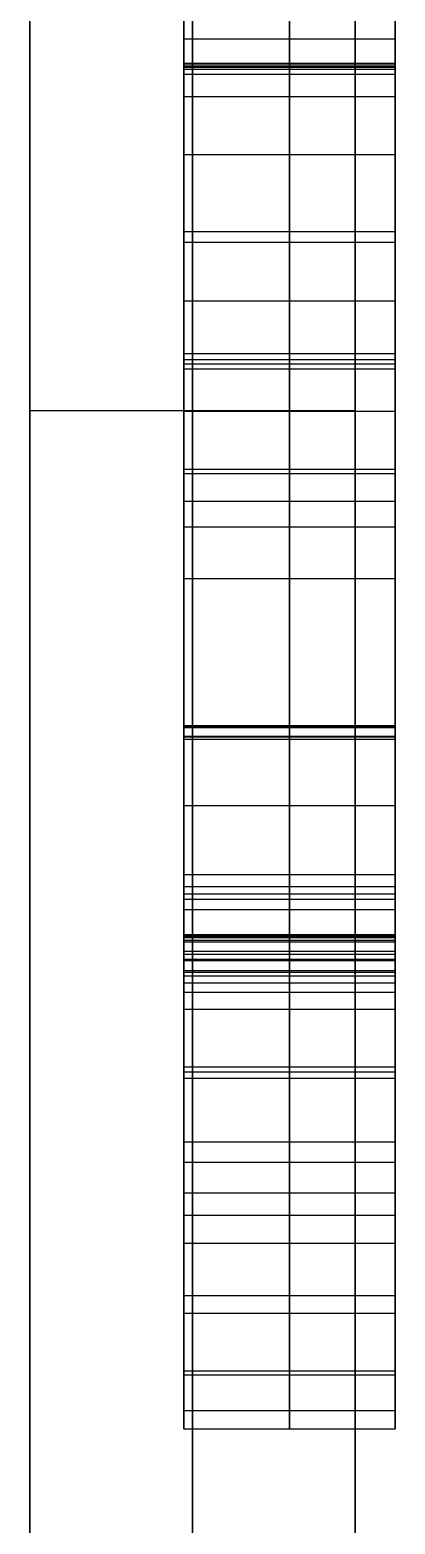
# Model space of a CAD drawing. Header units: millimetres. Extents: x -733 to 3323, y -1110 to 1290.
# Drawn here: x 657.7 to 675, y 146.1 to 216.9 of the extents above; entities that cross this region are included whole.
import ezdxf

# ---------------------------------------------------------------- set-up
doc = ezdxf.new("R2010")
doc.units = ezdxf.units.MM
doc.layers.add('3d', color=18, linetype='Continuous', true_color=0x000000)
doc.layers.add('Brand', color=18, linetype='Continuous', true_color=0x000000)

msp = doc.modelspace()

# ---------------------------------------------------------------- linework, layer by layer
at = {"layer": '3d'}
for p, q in [((657.7, 7.7, 950), (657.7, 400, 950)), ((673.1, 7.7, 950), (673.1, 400, 950))]:
    msp.add_line(p, q, dxfattribs=at)
for points in [[(657.7, 7.7, 700), (657.7, 198.85, 700), (657.7, 390, 700)], [(665.4, 7.7, 700), (665.4, 198.85, 700), (665.4, 390, 700)], [(673.1, 7.7, 700), (673.1, 198.85, 700), (673.1, 390, 700)], [(657.7, 340, 1200), (657.7, 0, 1200), (657.7, -340, 1200)], [(665.4, 340, 1200), (665.4, 0, 1200), (665.4, -340, 1200)], [(673.1, 340, 1200), (673.1, 0, 1200), (673.1, -340, 1200)], [(657.7, 198.85, 700), (665.4, 198.85, 700), (673.1, 198.85, 700)]]:
    msp.add_open_spline(points, degree=2, dxfattribs=at)
at = {"layer": 'Brand'}
for p, q in [((664.982, 150.593, 836.014), (664.982, 238.51, 836.014)), ((674.982, 150.593, 836.014), (674.982, 238.51, 836.014)), ((664.982, 216.466, 804.887), (664.982, 210.982, 804.887)), ((674.982, 216.466, 804.887), (674.982, 210.982, 804.887)), ((664.982, 203.098, 767.758), (664.982, 203.098, 761.892)), ((674.982, 203.098, 767.758), (674.982, 203.098, 761.892)), ((664.982, 200.827, 755.222), (664.982, 190.882, 755.222)), ((674.982, 200.827, 755.222), (674.982, 190.882, 755.222)), ((664.982, 198.816, 804.887), (664.982, 193.332, 804.887)), ((674.982, 198.816, 804.887), (674.982, 193.332, 804.887)), ((664.982, 194.552, 834.165), (664.982, 194.552, 837.862)), ((674.982, 194.552, 834.165), (674.982, 194.552, 837.862)), ((664.982, 186.021, 804.887), (664.982, 180.537, 804.887)), ((674.982, 186.021, 804.887), (674.982, 180.537, 804.887)), ((664.982, 183.921, 755.236), (664.982, 173.943, 755.236)), ((674.982, 183.921, 755.236), (674.982, 173.943, 755.236)), ((664.982, 183.279, 809.69), (664.982, 183.279, 800.084)), ((674.982, 183.279, 809.69), (674.982, 183.279, 800.084)), ((664.982, 173.225, 804.887), (664.982, 167.741, 804.887)), ((674.982, 173.225, 804.887), (674.982, 167.741, 804.887)), ((664.982, 167.257, 771.909), (664.982, 167.257, 763.127)), ((664.982, 167.257, 747.292), (664.982, 167.257, 738.548)), ((674.982, 167.257, 771.909), (674.982, 167.257, 763.127)), ((674.982, 167.257, 747.292), (674.982, 167.257, 738.548)), ((664.982, 160.584, 755.236), (664.982, 150.594, 755.236)), ((674.982, 160.584, 755.236), (674.982, 150.594, 755.236)), ((664.982, 150.593, 804.887), (664.982, 156.077, 804.887)), ((674.982, 150.593, 804.887), (674.982, 156.077, 804.887)), ((664.982, 153.335, 782.473), (664.982, 153.335, 827.301)), ((674.982, 153.335, 782.473), (674.982, 153.335, 827.301))]:
    msp.add_line(p, q, dxfattribs=at)
at = {"layer": 'Brand', "color": 18, "true_color": 0x000000}
for p, q in [((664.982, 215.28, 771.734), (664.982, 215.28, 771.3)), ((664.982, 190.882, 771.734), (664.982, 200.827, 771.734)), ((664.982, 200.827, 771.734), (664.982, 200.827, 765.548)), ((664.982, 200.827, 761.186), (664.982, 200.827, 738.685)), ((664.982, 200.827, 738.685), (664.982, 190.882, 738.685)), ((664.982, 190.882, 738.685), (664.982, 190.882, 771.734)), ((664.982, 183.921, 771.214), (664.982, 183.921, 745.215))]:
    msp.add_line(p, q, dxfattribs=at)
at = {"layer": 'Brand', "extrusion": (1, 9.51943e-16, -2.53605e-15)}
msp.add_lwpolyline([(236.573, 792.079), (236.573, 827.301), (242.057, 827.301), (242.057, 782.473), (236.573, 782.473), (216.466, 817.695), (216.466, 782.473), (210.982, 782.473), (210.982, 827.301), (216.466, 827.301)], close=True, dxfattribs=at)
at = {"layer": 'Brand', "extrusion": (1, 5.88472e-27, -3.07485e-14)}
msp.add_lwpolyline([(238.51, 834.165), (238.51, 837.862), (150.593, 837.862), (150.593, 834.165)], close=True, dxfattribs=at)
at = {"layer": 'Brand', "extrusion": (1, 0, 0)}
for points in [[(193.332, 792.079), (193.332, 827.301), (198.816, 827.301), (198.816, 782.473), (193.332, 782.473), (173.225, 817.695), (173.225, 782.473), (167.741, 782.473), (167.741, 827.301), (173.225, 827.301)], [(150.593, 782.473), (156.077, 782.473), (156.077, 827.301), (150.593, 827.301)]]:
    msp.add_lwpolyline(points, close=True, dxfattribs=at)
at = {"layer": 'Brand'}
for points, degree in [([(664.982, 238.51, 837.862), (664.982, 194.552, 837.862), (664.982, 150.593, 837.862)], 2), ([(664.982, 150.593, 834.165), (664.982, 194.552, 834.165), (664.982, 238.51, 834.165)], 2), ([(669.982, 238.51, 837.862), (669.982, 194.552, 837.862), (669.982, 150.593, 837.862)], 2), ([(669.982, 150.593, 834.165), (669.982, 194.552, 834.165), (669.982, 238.51, 834.165)], 2), ([(674.982, 238.51, 837.862), (674.982, 194.552, 837.862), (674.982, 150.593, 837.862)], 2), ([(674.982, 150.593, 834.165), (674.982, 194.552, 834.165), (674.982, 238.51, 834.165)], 2), ([(664.982, 236.573, 792.079), (664.982, 226.52, 809.69), (664.982, 216.466, 827.301)], 2), ([(664.982, 216.466, 817.695), (664.982, 226.52, 800.084), (664.982, 236.573, 782.473)], 2), ([(669.982, 236.573, 792.079), (669.982, 226.52, 809.69), (669.982, 216.466, 827.301)], 2), ([(669.982, 216.466, 817.695), (669.982, 226.52, 800.084), (669.982, 236.573, 782.473)], 2), ([(674.982, 236.573, 792.079), (674.982, 226.52, 809.69), (674.982, 216.466, 827.301)], 2), ([(674.982, 216.466, 817.695), (674.982, 226.52, 800.084), (674.982, 236.573, 782.473)], 2), ([(664.982, 216.466, 827.301), (669.982, 216.466, 827.301), (674.982, 216.466, 827.301)], 2), ([(664.982, 216.466, 827.301), (664.982, 213.724, 827.301), (664.982, 210.982, 827.301)], 2), ([(664.982, 210.982, 782.473), (664.982, 213.724, 782.473), (664.982, 216.466, 782.473)], 2), ([(664.982, 216.466, 782.473), (669.982, 216.466, 782.473), (674.982, 216.466, 782.473)], 2), ([(664.982, 216.466, 782.473), (664.982, 216.466, 800.084), (664.982, 216.466, 817.695)], 2), ([(664.982, 216.466, 817.695), (669.982, 216.466, 817.695), (674.982, 216.466, 817.695)], 2), ([(664.982, 216.466, 800.084), (669.982, 216.466, 800.084), (674.982, 216.466, 800.084)], 2), ([(669.982, 216.466, 827.301), (669.982, 213.724, 827.301), (669.982, 210.982, 827.301)], 2), ([(669.982, 210.982, 782.473), (669.982, 213.724, 782.473), (669.982, 216.466, 782.473)], 2), ([(669.982, 216.466, 782.473), (669.982, 216.466, 800.084), (669.982, 216.466, 817.695)], 2), ([(674.982, 216.466, 827.301), (674.982, 213.724, 827.301), (674.982, 210.982, 827.301)], 2), ([(674.982, 210.982, 782.473), (674.982, 213.724, 782.473), (674.982, 216.466, 782.473)], 2), ([(674.982, 216.466, 782.473), (674.982, 216.466, 800.084), (674.982, 216.466, 817.695)], 2), ([(664.982, 215.313, 762.383), (669.982, 215.313, 762.383), (674.982, 215.313, 762.383)], 2), ([(664.982, 215.284, 766.841), (669.982, 215.284, 766.841), (674.982, 215.284, 766.841)], 2), ([(664.982, 215.28, 771.3), (669.982, 215.28, 771.3), (674.982, 215.28, 771.3)], 2), ([(664.982, 215.28, 771.3), (664.982, 215.28, 771.445), (664.982, 215.28, 771.589), (664.982, 215.28, 771.734)], 3), ([(664.982, 215.28, 771.734), (669.982, 215.28, 771.734), (674.982, 215.28, 771.734)], 2), ([(664.982, 215.28, 771.517), (669.982, 215.28, 771.517), (674.982, 215.28, 771.517)], 2), ([(669.982, 215.28, 771.3), (669.982, 215.28, 771.445), (669.982, 215.28, 771.589), (669.982, 215.28, 771.734)], 3), ([(674.982, 215.28, 771.3), (674.982, 215.28, 771.445), (674.982, 215.28, 771.589), (674.982, 215.28, 771.734)], 3), ([(664.982, 215.184, 761.976), (669.982, 215.184, 761.976), (674.982, 215.184, 761.976)], 2), ([(664.982, 215.122, 771.749), (669.982, 215.122, 771.749), (674.982, 215.122, 771.749)], 2), ([(664.982, 215.015, 771.757), (669.982, 215.015, 771.757), (674.982, 215.015, 771.757)], 2), ([(664.982, 214.782, 761.886), (669.982, 214.782, 761.886), (674.982, 214.782, 761.886)], 2), ([(664.982, 213.724, 827.301), (669.982, 213.724, 827.301), (674.982, 213.724, 827.301)], 2), ([(664.982, 213.724, 782.473), (669.982, 213.724, 782.473), (674.982, 213.724, 782.473)], 2), ([(664.982, 210.982, 827.301), (669.982, 210.982, 827.301), (674.982, 210.982, 827.301)], 2), ([(664.982, 210.982, 827.301), (664.982, 210.982, 804.887), (664.982, 210.982, 782.473)], 2), ([(664.982, 210.982, 782.473), (669.982, 210.982, 782.473), (674.982, 210.982, 782.473)], 2), ([(664.982, 210.982, 804.887), (669.982, 210.982, 804.887), (674.982, 210.982, 804.887)], 2), ([(669.982, 210.982, 827.301), (669.982, 210.982, 804.887), (669.982, 210.982, 782.473)], 2), ([(674.982, 210.982, 827.301), (674.982, 210.982, 804.887), (674.982, 210.982, 782.473)], 2), ([(664.982, 207.324, 771.747), (669.982, 207.324, 771.747), (674.982, 207.324, 771.747)], 2), ([(664.982, 206.827, 771.495), (669.982, 206.827, 771.495), (674.982, 206.827, 771.495)], 2), ([(664.982, 204.042, 768.707), (669.982, 204.042, 768.707), (674.982, 204.042, 768.707)], 2), ([(664.982, 201.556, 761.892), (669.982, 201.556, 761.892), (674.982, 201.556, 761.892)], 2), ([(664.982, 201.258, 765.913), (669.982, 201.258, 765.913), (674.982, 201.258, 765.913)], 2), ([(664.982, 201.067, 765.757), (669.982, 201.067, 765.757), (674.982, 201.067, 765.757)], 2), ([(664.982, 190.882, 738.685), (664.982, 194.197, 738.685), (664.982, 197.512, 738.685), (664.982, 200.827, 738.685)], 3), ([(664.982, 200.827, 738.685), (669.982, 200.827, 738.685), (674.982, 200.827, 738.685)], 2), ([(664.982, 200.827, 738.685), (664.982, 200.827, 746.185), (664.982, 200.827, 753.686), (664.982, 200.827, 761.186)], 3), ([(664.982, 200.827, 761.186), (669.982, 200.827, 761.186), (674.982, 200.827, 761.186)], 2), ([(664.982, 200.827, 765.548), (669.982, 200.827, 765.548), (674.982, 200.827, 765.548)], 2), ([(664.982, 200.827, 765.548), (664.982, 200.827, 767.61), (664.982, 200.827, 769.672), (664.982, 200.827, 771.734)], 3), ([(664.982, 200.827, 771.734), (669.982, 200.827, 771.734), (674.982, 200.827, 771.734)], 2), ([(664.982, 200.827, 771.734), (664.982, 197.512, 771.734), (664.982, 194.197, 771.734), (664.982, 190.882, 771.734)], 3), ([(664.982, 200.827, 749.935), (669.982, 200.827, 749.935), (674.982, 200.827, 749.935)], 2), ([(664.982, 200.827, 768.641), (669.982, 200.827, 768.641), (674.982, 200.827, 768.641)], 2), ([(669.982, 190.882, 738.685), (669.982, 194.197, 738.685), (669.982, 197.512, 738.685), (669.982, 200.827, 738.685)], 3), ([(669.982, 200.827, 738.685), (669.982, 200.827, 746.185), (669.982, 200.827, 753.686), (669.982, 200.827, 761.186)], 3), ([(669.982, 200.827, 765.548), (669.982, 200.827, 767.61), (669.982, 200.827, 769.672), (669.982, 200.827, 771.734)], 3), ([(669.982, 200.827, 771.734), (669.982, 197.512, 771.734), (669.982, 194.197, 771.734), (669.982, 190.882, 771.734)], 3), ([(674.982, 190.882, 738.685), (674.982, 194.197, 738.685), (674.982, 197.512, 738.685), (674.982, 200.827, 738.685)], 3), ([(674.982, 200.827, 738.685), (674.982, 200.827, 746.185), (674.982, 200.827, 753.686), (674.982, 200.827, 761.186)], 3), ([(674.982, 200.827, 765.548), (674.982, 200.827, 767.61), (674.982, 200.827, 769.672), (674.982, 200.827, 771.734)], 3), ([(674.982, 200.827, 771.734), (674.982, 197.512, 771.734), (674.982, 194.197, 771.734), (674.982, 190.882, 771.734)], 3), ([(664.982, 193.332, 782.473), (664.982, 196.074, 782.473), (664.982, 198.816, 782.473)], 2), ([(664.982, 198.816, 782.473), (669.982, 198.816, 782.473), (674.982, 198.816, 782.473)], 2), ([(664.982, 198.816, 782.473), (664.982, 198.816, 804.887), (664.982, 198.816, 827.301)], 2), ([(664.982, 198.816, 827.301), (669.982, 198.816, 827.301), (674.982, 198.816, 827.301)], 2), ([(664.982, 198.816, 827.301), (664.982, 196.074, 827.301), (664.982, 193.332, 827.301)], 2), ([(664.982, 198.816, 804.887), (669.982, 198.816, 804.887), (674.982, 198.816, 804.887)], 2), ([(669.982, 193.332, 782.473), (669.982, 196.074, 782.473), (669.982, 198.816, 782.473)], 2), ([(669.982, 198.816, 782.473), (669.982, 198.816, 804.887), (669.982, 198.816, 827.301)], 2), ([(669.982, 198.816, 827.301), (669.982, 196.074, 827.301), (669.982, 193.332, 827.301)], 2), ([(674.982, 193.332, 782.473), (674.982, 196.074, 782.473), (674.982, 198.816, 782.473)], 2), ([(674.982, 198.816, 782.473), (674.982, 198.816, 804.887), (674.982, 198.816, 827.301)], 2), ([(674.982, 198.816, 827.301), (674.982, 196.074, 827.301), (674.982, 193.332, 827.301)], 2), ([(664.982, 196.074, 782.473), (669.982, 196.074, 782.473), (674.982, 196.074, 782.473)], 2), ([(664.982, 196.074, 827.301), (669.982, 196.074, 827.301), (674.982, 196.074, 827.301)], 2), ([(664.982, 195.855, 738.685), (669.982, 195.855, 738.685), (674.982, 195.855, 738.685)], 2), ([(664.982, 195.855, 771.734), (669.982, 195.855, 771.734), (674.982, 195.855, 771.734)], 2), ([(664.982, 194.552, 837.862), (669.982, 194.552, 837.862), (674.982, 194.552, 837.862)], 2), ([(664.982, 194.552, 834.165), (669.982, 194.552, 834.165), (674.982, 194.552, 834.165)], 2), ([(664.982, 193.332, 792.079), (664.982, 183.279, 809.69), (664.982, 173.225, 827.301)], 2), ([(664.982, 193.332, 792.079), (669.982, 193.332, 792.079), (674.982, 193.332, 792.079)], 2), ([(664.982, 173.225, 817.695), (664.982, 183.279, 800.084), (664.982, 193.332, 782.473)], 2), ([(664.982, 193.332, 782.473), (669.982, 193.332, 782.473), (674.982, 193.332, 782.473)], 2), ([(664.982, 193.332, 827.301), (669.982, 193.332, 827.301), (674.982, 193.332, 827.301)], 2), ([(664.982, 193.332, 827.301), (664.982, 193.332, 809.69), (664.982, 193.332, 792.079)], 2), ([(664.982, 193.332, 809.69), (669.982, 193.332, 809.69), (674.982, 193.332, 809.69)], 2), ([(669.982, 193.332, 792.079), (669.982, 183.279, 809.69), (669.982, 173.225, 827.301)], 2), ([(669.982, 173.225, 817.695), (669.982, 183.279, 800.084), (669.982, 193.332, 782.473)], 2), ([(669.982, 193.332, 827.301), (669.982, 193.332, 809.69), (669.982, 193.332, 792.079)], 2), ([(674.982, 193.332, 792.079), (674.982, 183.279, 809.69), (674.982, 173.225, 827.301)], 2), ([(674.982, 173.225, 817.695), (674.982, 183.279, 800.084), (674.982, 193.332, 782.473)], 2), ([(674.982, 193.332, 827.301), (674.982, 193.332, 809.69), (674.982, 193.332, 792.079)], 2), ([(664.982, 190.882, 738.685), (669.982, 190.882, 738.685), (674.982, 190.882, 738.685)], 2), ([(664.982, 190.882, 771.734), (669.982, 190.882, 771.734), (674.982, 190.882, 771.734)], 2), ([(664.982, 190.882, 771.734), (664.982, 190.882, 760.718), (664.982, 190.882, 749.701), (664.982, 190.882, 738.685)], 3), ([(664.982, 190.882, 755.209), (669.982, 190.882, 755.209), (674.982, 190.882, 755.209)], 2), ([(669.982, 190.882, 771.734), (669.982, 190.882, 760.718), (669.982, 190.882, 749.701), (669.982, 190.882, 738.685)], 3), ([(674.982, 190.882, 771.734), (674.982, 190.882, 760.718), (674.982, 190.882, 749.701), (674.982, 190.882, 738.685)], 3), ([(664.982, 183.921, 739.139), (669.982, 183.921, 739.139), (674.982, 183.921, 739.139)], 2), ([(664.982, 183.921, 745.215), (669.982, 183.921, 745.215), (674.982, 183.921, 745.215)], 2), ([(664.982, 183.921, 745.215), (664.982, 183.921, 753.881), (664.982, 183.921, 762.547), (664.982, 183.921, 771.214)], 3), ([(664.982, 183.921, 771.214), (669.982, 183.921, 771.214), (674.982, 183.921, 771.214)], 2), ([(664.982, 183.921, 758.214), (669.982, 183.921, 758.214), (674.982, 183.921, 758.214)], 2), ([(664.982, 183.909, 742.179), (669.982, 183.909, 742.179), (674.982, 183.909, 742.179)], 2), ([(664.982, 183.855, 771.686), (669.982, 183.855, 771.686), (674.982, 183.855, 771.686)], 2), ([(664.982, 183.834, 738.757), (669.982, 183.834, 738.757), (674.982, 183.834, 738.757)], 2), ([(664.982, 183.424, 738.648), (669.982, 183.424, 738.648), (674.982, 183.424, 738.648)], 2), ([(664.982, 183.391, 771.754), (669.982, 183.391, 771.754), (674.982, 183.391, 771.754)], 2), ([(669.982, 183.921, 745.215), (669.982, 183.921, 753.881), (669.982, 183.921, 762.547), (669.982, 183.921, 771.214)], 3), ([(674.982, 183.921, 745.215), (674.982, 183.921, 753.881), (674.982, 183.921, 762.547), (674.982, 183.921, 771.214)], 3), ([(664.982, 183.279, 809.69), (669.982, 183.279, 809.69), (674.982, 183.279, 809.69)], 2), ([(664.982, 183.279, 800.084), (669.982, 183.279, 800.084), (674.982, 183.279, 800.084)], 2), ([(664.982, 180.126, 771.745), (669.982, 180.126, 771.745), (674.982, 180.126, 771.745)], 2), ([(664.982, 176.86, 771.771), (669.982, 176.86, 771.771), (674.982, 176.86, 771.771)], 2), ([(664.982, 176.297, 738.672), (669.982, 176.297, 738.672), (674.982, 176.297, 738.672)], 2), ([(664.982, 175.945, 771.624), (669.982, 175.945, 771.624), (674.982, 175.945, 771.624)], 2), ([(664.982, 175.7, 738.917), (669.982, 175.7, 738.917), (674.982, 175.7, 738.917)], 2), ([(664.982, 175.203, 771.074), (669.982, 175.203, 771.074), (674.982, 175.203, 771.074)], 2), ([(664.982, 174.018, 769.841), (669.982, 174.018, 769.841), (674.982, 174.018, 769.841)], 2), ([(664.982, 173.956, 752.838), (669.982, 173.956, 752.838), (674.982, 173.956, 752.838)], 2), ([(664.982, 173.956, 757.609), (669.982, 173.956, 757.609), (674.982, 173.956, 757.609)], 2), ([(664.982, 173.943, 750.472), (669.982, 173.943, 750.472), (674.982, 173.943, 750.472)], 2), ([(664.982, 173.943, 755.203), (669.982, 173.943, 755.203), (674.982, 173.943, 755.203)], 2), ([(664.982, 173.943, 760.013), (669.982, 173.943, 760.013), (674.982, 173.943, 760.013)], 2), ([(664.982, 173.873, 750.079), (669.982, 173.873, 750.079), (674.982, 173.873, 750.079)], 2), ([(664.982, 173.744, 760.623), (669.982, 173.744, 760.623), (674.982, 173.744, 760.623)], 2), ([(664.982, 173.678, 749.733), (669.982, 173.678, 749.733), (674.982, 173.678, 749.733)], 2), ([(664.982, 173.225, 827.301), (669.982, 173.225, 827.301), (674.982, 173.225, 827.301)], 2), ([(664.982, 173.225, 827.301), (664.982, 170.483, 827.301), (664.982, 167.741, 827.301)], 2), ([(664.982, 167.741, 782.473), (664.982, 170.483, 782.473), (664.982, 173.225, 782.473)], 2), ([(664.982, 173.225, 782.473), (669.982, 173.225, 782.473), (674.982, 173.225, 782.473)], 2), ([(664.982, 173.225, 782.473), (664.982, 173.225, 800.084), (664.982, 173.225, 817.695)], 2), ([(664.982, 173.225, 817.695), (669.982, 173.225, 817.695), (674.982, 173.225, 817.695)], 2), ([(664.982, 173.225, 800.084), (669.982, 173.225, 800.084), (674.982, 173.225, 800.084)], 2), ([(664.982, 173.081, 741.506), (669.982, 173.081, 741.506), (674.982, 173.081, 741.506)], 2), ([(664.982, 172.849, 741.874), (669.982, 172.849, 741.874), (674.982, 172.849, 741.874)], 2), ([(664.982, 172.783, 768.618), (669.982, 172.783, 768.618), (674.982, 172.783, 768.618)], 2), ([(669.982, 173.225, 827.301), (669.982, 170.483, 827.301), (669.982, 167.741, 827.301)], 2), ([(669.982, 167.741, 782.473), (669.982, 170.483, 782.473), (669.982, 173.225, 782.473)], 2), ([(669.982, 173.225, 782.473), (669.982, 173.225, 800.084), (669.982, 173.225, 817.695)], 2), ([(674.982, 173.225, 827.301), (674.982, 170.483, 827.301), (674.982, 167.741, 827.301)], 2), ([(674.982, 167.741, 782.473), (674.982, 170.483, 782.473), (674.982, 173.225, 782.473)], 2), ([(674.982, 173.225, 782.473), (674.982, 173.225, 800.084), (674.982, 173.225, 817.695)], 2), ([(664.982, 172.319, 761.978), (669.982, 172.319, 761.978), (674.982, 172.319, 761.978)], 2), ([(664.982, 172.228, 769.094), (669.982, 172.228, 769.094), (674.982, 172.228, 769.094)], 2), ([(664.982, 172.058, 741.188), (669.982, 172.058, 741.188), (674.982, 172.058, 741.188)], 2), ([(664.982, 171.722, 769.53), (669.982, 171.722, 769.53), (674.982, 171.722, 769.53)], 2), ([(664.982, 171.291, 740.588), (669.982, 171.291, 740.588), (674.982, 171.291, 740.588)], 2), ([(664.982, 170.483, 827.301), (669.982, 170.483, 827.301), (674.982, 170.483, 827.301)], 2), ([(664.982, 170.483, 782.473), (669.982, 170.483, 782.473), (674.982, 170.483, 782.473)], 2), ([(664.982, 167.741, 827.301), (669.982, 167.741, 827.301), (674.982, 167.741, 827.301)], 2), ([(664.982, 167.741, 827.301), (664.982, 167.741, 804.887), (664.982, 167.741, 782.473)], 2), ([(664.982, 167.741, 782.473), (669.982, 167.741, 782.473), (674.982, 167.741, 782.473)], 2), ([(664.982, 167.741, 804.887), (669.982, 167.741, 804.887), (674.982, 167.741, 804.887)], 2), ([(664.982, 167.512, 747.267), (669.982, 167.512, 747.267), (674.982, 167.512, 747.267)], 2), ([(664.982, 167.214, 763.122), (669.982, 167.214, 763.122), (674.982, 167.214, 763.122)], 2), ([(669.982, 167.741, 827.301), (669.982, 167.741, 804.887), (669.982, 167.741, 782.473)], 2), ([(674.982, 167.741, 827.301), (674.982, 167.741, 804.887), (674.982, 167.741, 782.473)], 2), ([(664.982, 164.198, 738.144), (669.982, 164.198, 738.144), (674.982, 164.198, 738.144)], 2), ([(664.982, 163.236, 749.014), (669.982, 163.236, 749.014), (674.982, 163.236, 749.014)], 2), ([(664.982, 161.778, 759.655), (669.982, 161.778, 759.655), (674.982, 161.778, 759.655)], 2), ([(664.982, 160.717, 753.695), (669.982, 160.717, 753.695), (674.982, 160.717, 753.695)], 2), ([(664.982, 159.391, 771.167), (669.982, 159.391, 771.167), (674.982, 159.391, 771.167)], 2), ([(664.982, 156.905, 740.826), (669.982, 156.905, 740.826), (674.982, 156.905, 740.826)], 2), ([(664.982, 150.593, 782.473), (664.982, 153.335, 782.473), (664.982, 156.077, 782.473)], 2), ([(664.982, 156.077, 782.473), (669.982, 156.077, 782.473), (674.982, 156.077, 782.473)], 2), ([(664.982, 156.077, 782.473), (664.982, 156.077, 804.887), (664.982, 156.077, 827.301)], 2), ([(664.982, 156.077, 827.301), (669.982, 156.077, 827.301), (674.982, 156.077, 827.301)], 2), ([(664.982, 156.077, 827.301), (664.982, 153.335, 827.301), (664.982, 150.593, 827.301)], 2), ([(664.982, 156.077, 804.887), (669.982, 156.077, 804.887), (674.982, 156.077, 804.887)], 2), ([(669.982, 150.593, 782.473), (669.982, 153.335, 782.473), (669.982, 156.077, 782.473)], 2), ([(669.982, 156.077, 782.473), (669.982, 156.077, 804.887), (669.982, 156.077, 827.301)], 2), ([(669.982, 156.077, 827.301), (669.982, 153.335, 827.301), (669.982, 150.593, 827.301)], 2), ([(674.982, 150.593, 782.473), (674.982, 153.335, 782.473), (674.982, 156.077, 782.473)], 2), ([(674.982, 156.077, 782.473), (674.982, 156.077, 804.887), (674.982, 156.077, 827.301)], 2), ([(674.982, 156.077, 827.301), (674.982, 153.335, 827.301), (674.982, 150.593, 827.301)], 2), ([(664.982, 153.335, 782.473), (669.982, 153.335, 782.473), (674.982, 153.335, 782.473)], 2), ([(664.982, 153.335, 827.301), (669.982, 153.335, 827.301), (674.982, 153.335, 827.301)], 2), ([(664.982, 153.159, 765.121), (669.982, 153.159, 765.121), (674.982, 153.159, 765.121)], 2), ([(664.982, 151.468, 749.342), (669.982, 151.468, 749.342), (674.982, 151.468, 749.342)], 2), ([(664.982, 150.593, 837.862), (669.982, 150.593, 837.862), (674.982, 150.593, 837.862)], 2), ([(664.982, 150.593, 837.862), (664.982, 150.593, 836.014), (664.982, 150.593, 834.165)], 2), ([(664.982, 150.593, 834.165), (669.982, 150.593, 834.165), (674.982, 150.593, 834.165)], 2), ([(664.982, 150.593, 836.014), (669.982, 150.593, 836.014), (674.982, 150.593, 836.014)], 2), ([(664.982, 150.593, 782.473), (669.982, 150.593, 782.473), (674.982, 150.593, 782.473)], 2), ([(664.982, 150.593, 827.301), (669.982, 150.593, 827.301), (674.982, 150.593, 827.301)], 2), ([(664.982, 150.593, 827.301), (664.982, 150.593, 804.887), (664.982, 150.593, 782.473)], 2), ([(664.982, 150.593, 804.887), (669.982, 150.593, 804.887), (674.982, 150.593, 804.887)], 2), ([(669.982, 150.593, 837.862), (669.982, 150.593, 836.014), (669.982, 150.593, 834.165)], 2), ([(669.982, 150.593, 827.301), (669.982, 150.593, 804.887), (669.982, 150.593, 782.473)], 2), ([(674.982, 150.593, 837.862), (674.982, 150.593, 836.014), (674.982, 150.593, 834.165)], 2), ([(674.982, 150.593, 827.301), (674.982, 150.593, 804.887), (674.982, 150.593, 782.473)], 2)]:
    msp.add_open_spline(points, degree=degree, dxfattribs=at)
at = {"layer": 'Brand', "color": 18, "true_color": 0x000000, "extrusion": (1, 0, 0)}
for points in [[(664.982, 215.28, 771.3), (664.982, 215.28, 768.326), (664.982, 215.28, 765.356), (664.982, 215.313, 762.383)], [(664.982, 215.015, 771.757), (664.982, 215.081, 771.757), (664.982, 215.147, 771.744), (664.982, 215.28, 771.734)], [(664.982, 207.324, 771.747), (664.982, 209.876, 771.764), (664.982, 212.429, 771.757), (664.982, 215.015, 771.757)], [(664.982, 214.782, 761.886), (664.982, 210.374, 761.896), (664.982, 205.965, 761.892), (664.982, 201.556, 761.892)], [(664.982, 206.827, 771.495), (664.982, 206.959, 771.621), (664.982, 207.158, 771.744), (664.982, 207.324, 771.747)], [(664.982, 201.258, 765.913), (664.982, 203.114, 767.773), (664.982, 204.97, 769.642), (664.982, 206.827, 771.495)], [(664.982, 200.827, 765.548), (664.982, 201.026, 765.721), (664.982, 201.125, 765.81), (664.982, 201.258, 765.913)], [(664.982, 183.921, 745.215), (664.982, 183.921, 743.193), (664.982, 183.888, 741.168), (664.982, 183.921, 739.139)], [(664.982, 183.424, 738.648), (664.982, 181.07, 738.668), (664.982, 178.684, 738.652), (664.982, 176.297, 738.672)], [(664.982, 175.203, 771.074), (664.982, 175.667, 771.595), (664.982, 176.164, 771.787), (664.982, 176.86, 771.771)], [(664.982, 173.744, 760.623), (664.982, 173.313, 761.1), (664.982, 172.849, 761.597), (664.982, 172.319, 761.978)], [(664.982, 173.081, 741.506), (664.982, 172.982, 741.605), (664.982, 172.949, 741.754), (664.982, 172.849, 741.874)], [(664.982, 172.319, 761.978), (664.982, 170.794, 763.086), (664.982, 169.037, 763.351), (664.982, 167.214, 763.122)], [(664.982, 159.391, 771.167), (664.982, 163.833, 773.206), (664.982, 167.943, 772.493), (664.982, 171.722, 769.53)], [(664.982, 167.214, 763.122), (664.982, 164.827, 762.827), (664.982, 163.004, 761.7), (664.982, 161.778, 759.655)], [(664.982, 160.717, 753.695), (664.982, 161.015, 751.851), (664.982, 161.811, 750.254), (664.982, 163.236, 749.014)], [(664.982, 161.778, 759.655), (664.982, 160.651, 757.812), (664.982, 160.385, 755.796), (664.982, 160.717, 753.695)], [(664.982, 153.159, 765.121), (664.982, 154.618, 767.763), (664.982, 156.64, 769.898), (664.982, 159.391, 771.167)], [(664.982, 156.905, 740.826), (664.982, 154.153, 743.057), (664.982, 152.397, 745.961), (664.982, 151.468, 749.342)], [(664.982, 151.468, 749.342), (664.982, 149.91, 754.818), (664.982, 150.408, 760.109), (664.982, 153.159, 765.121)]]:
    msp.add_open_spline(points, degree=3, dxfattribs=at)
at = {"layer": 'Brand', "color": 18, "true_color": 0x000000, "extrusion": (-1, 0, 0)}
for points in [[(664.982, 215.313, 762.383), (664.982, 215.313, 761.962), (664.982, 215.147, 761.886), (664.982, 214.782, 761.886)], [(664.982, 201.556, 761.892), (664.982, 200.694, 761.892), (664.982, 200.827, 761.929), (664.982, 200.827, 761.186)], [(664.982, 183.391, 771.754), (664.982, 183.921, 771.754), (664.982, 183.921, 771.754), (664.982, 183.921, 771.214)], [(664.982, 183.921, 739.139), (664.982, 183.921, 738.778), (664.982, 183.855, 738.645), (664.982, 183.424, 738.648)], [(664.982, 176.86, 771.771), (664.982, 179.048, 771.724), (664.982, 181.203, 771.754), (664.982, 183.391, 771.754)], [(664.982, 176.297, 738.672), (664.982, 176.098, 738.672), (664.982, 175.833, 738.774), (664.982, 175.7, 738.917)], [(664.982, 175.7, 738.917), (664.982, 174.805, 739.765), (664.982, 173.943, 740.634), (664.982, 173.081, 741.506)], [(664.982, 172.783, 768.618), (664.982, 173.612, 769.45), (664.982, 174.441, 770.229), (664.982, 175.203, 771.074)], [(664.982, 173.943, 755.203), (664.982, 173.943, 756.807), (664.982, 173.976, 758.412), (664.982, 173.943, 760.013)], [(664.982, 173.943, 750.472), (664.982, 173.976, 752.05), (664.982, 173.943, 753.625), (664.982, 173.943, 755.203)], [(664.982, 173.943, 760.013), (664.982, 173.943, 760.221), (664.982, 173.877, 760.48), (664.982, 173.744, 760.623)], [(664.982, 173.678, 749.733), (664.982, 173.844, 749.922), (664.982, 173.943, 750.221), (664.982, 173.943, 750.472)], [(664.982, 167.512, 747.267), (664.982, 169.965, 747.055), (664.982, 172.087, 747.761), (664.982, 173.678, 749.733)], [(664.982, 172.849, 741.874), (664.982, 172.286, 741.383), (664.982, 171.822, 740.965), (664.982, 171.291, 740.588)], [(664.982, 171.722, 769.53), (664.982, 172.054, 769.255), (664.982, 172.385, 768.946), (664.982, 172.783, 768.618)], [(664.982, 163.236, 749.014), (664.982, 164.463, 747.953), (664.982, 165.888, 747.406), (664.982, 167.512, 747.267)]]:
    msp.add_open_spline(points, degree=3, dxfattribs=at)
at = {"layer": 'Brand', "extrusion": (1, 0, 0)}
for points in [[(664.982, 214.782, 761.886), (664.982, 215.147, 761.886), (664.982, 215.313, 761.962), (664.982, 215.313, 762.383)], [(664.982, 215.313, 762.383), (664.982, 215.28, 765.356), (664.982, 215.28, 768.326), (664.982, 215.28, 771.3)], [(664.982, 215.28, 771.734), (664.982, 215.147, 771.744), (664.982, 215.081, 771.757), (664.982, 215.015, 771.757)], [(669.982, 214.782, 761.886), (669.982, 215.147, 761.886), (669.982, 215.313, 761.962), (669.982, 215.313, 762.383)], [(669.982, 215.313, 762.383), (669.982, 215.28, 765.356), (669.982, 215.28, 768.326), (669.982, 215.28, 771.3)], [(669.982, 215.28, 771.734), (669.982, 215.147, 771.744), (669.982, 215.081, 771.757), (669.982, 215.015, 771.757)], [(674.982, 214.782, 761.886), (674.982, 215.147, 761.886), (674.982, 215.313, 761.962), (674.982, 215.313, 762.383)], [(674.982, 215.313, 762.383), (674.982, 215.28, 765.356), (674.982, 215.28, 768.326), (674.982, 215.28, 771.3)], [(674.982, 215.28, 771.734), (674.982, 215.147, 771.744), (674.982, 215.081, 771.757), (674.982, 215.015, 771.757)], [(664.982, 206.827, 771.495), (664.982, 204.97, 769.642), (664.982, 203.114, 767.773), (664.982, 201.258, 765.913)], [(669.982, 206.827, 771.495), (669.982, 204.97, 769.642), (669.982, 203.114, 767.773), (669.982, 201.258, 765.913)], [(674.982, 206.827, 771.495), (674.982, 204.97, 769.642), (674.982, 203.114, 767.773), (674.982, 201.258, 765.913)], [(664.982, 201.258, 765.913), (664.982, 201.125, 765.81), (664.982, 201.026, 765.721), (664.982, 200.827, 765.548)], [(669.982, 201.258, 765.913), (669.982, 201.125, 765.81), (669.982, 201.026, 765.721), (669.982, 200.827, 765.548)], [(674.982, 201.258, 765.913), (674.982, 201.125, 765.81), (674.982, 201.026, 765.721), (674.982, 200.827, 765.548)], [(664.982, 183.424, 738.648), (664.982, 183.855, 738.645), (664.982, 183.921, 738.778), (664.982, 183.921, 739.139)], [(664.982, 183.921, 739.139), (664.982, 183.888, 741.168), (664.982, 183.921, 743.193), (664.982, 183.921, 745.215)], [(664.982, 183.921, 771.214), (664.982, 183.921, 771.754), (664.982, 183.921, 771.754), (664.982, 183.391, 771.754)], [(669.982, 183.424, 738.648), (669.982, 183.855, 738.645), (669.982, 183.921, 738.778), (669.982, 183.921, 739.139)], [(669.982, 183.921, 739.139), (669.982, 183.888, 741.168), (669.982, 183.921, 743.193), (669.982, 183.921, 745.215)], [(669.982, 183.921, 771.214), (669.982, 183.921, 771.754), (669.982, 183.921, 771.754), (669.982, 183.391, 771.754)], [(674.982, 183.424, 738.648), (674.982, 183.855, 738.645), (674.982, 183.921, 738.778), (674.982, 183.921, 739.139)], [(674.982, 183.921, 739.139), (674.982, 183.888, 741.168), (674.982, 183.921, 743.193), (674.982, 183.921, 745.215)], [(674.982, 183.921, 771.214), (674.982, 183.921, 771.754), (674.982, 183.921, 771.754), (674.982, 183.391, 771.754)], [(664.982, 176.86, 771.771), (664.982, 176.164, 771.787), (664.982, 175.667, 771.595), (664.982, 175.203, 771.074)], [(669.982, 176.86, 771.771), (669.982, 176.164, 771.787), (669.982, 175.667, 771.595), (669.982, 175.203, 771.074)], [(674.982, 176.86, 771.771), (674.982, 176.164, 771.787), (674.982, 175.667, 771.595), (674.982, 175.203, 771.074)]]:
    msp.add_open_spline(points, degree=3, dxfattribs=at)
for points, knots in [([(664.982, 215.015, 771.757), (664.982, 212.429, 771.757), (664.982, 209.876, 771.764), (664.982, 207.324, 771.747), (664.982, 207.158, 771.744), (664.982, 206.959, 771.621), (664.982, 206.827, 771.495)], [-7, -7, -7, -7, -6, -6, -6, -5, -5, -5, -5]), ([(669.982, 215.015, 771.757), (669.982, 212.429, 771.757), (669.982, 209.876, 771.764), (669.982, 207.324, 771.747), (669.982, 207.158, 771.744), (669.982, 206.959, 771.621), (669.982, 206.827, 771.495)], [-7, -7, -7, -7, -6, -6, -6, -5, -5, -5, -5]), ([(674.982, 215.015, 771.757), (674.982, 212.429, 771.757), (674.982, 209.876, 771.764), (674.982, 207.324, 771.747), (674.982, 207.158, 771.744), (674.982, 206.959, 771.621), (674.982, 206.827, 771.495)], [-7, -7, -7, -7, -6, -6, -6, -5, -5, -5, -5]), ([(664.982, 172.849, 741.874), (664.982, 172.949, 741.754), (664.982, 172.982, 741.605), (664.982, 173.081, 741.506), (664.982, 173.943, 740.634), (664.982, 174.805, 739.765), (664.982, 175.7, 738.917)], [-11, -11, -11, -11, -10, -10, -10, -9, -9, -9, -9]), ([(669.982, 172.849, 741.874), (669.982, 172.949, 741.754), (669.982, 172.982, 741.605), (669.982, 173.081, 741.506), (669.982, 173.943, 740.634), (669.982, 174.805, 739.765), (669.982, 175.7, 738.917)], [-11, -11, -11, -11, -10, -10, -10, -9, -9, -9, -9]), ([(674.982, 172.849, 741.874), (674.982, 172.949, 741.754), (674.982, 172.982, 741.605), (674.982, 173.081, 741.506), (674.982, 173.943, 740.634), (674.982, 174.805, 739.765), (674.982, 175.7, 738.917)], [-11, -11, -11, -11, -10, -10, -10, -9, -9, -9, -9]), ([(664.982, 173.678, 749.733), (664.982, 172.087, 747.761), (664.982, 169.965, 747.055), (664.982, 167.512, 747.267), (664.982, 165.888, 747.406), (664.982, 164.463, 747.953), (664.982, 163.236, 749.014), (664.982, 161.811, 750.254), (664.982, 161.015, 751.851), (664.982, 160.717, 753.695), (664.982, 160.385, 755.796), (664.982, 160.651, 757.812), (664.982, 161.778, 759.655), (664.982, 163.004, 761.7), (664.982, 164.827, 762.827), (664.982, 167.214, 763.122), (664.982, 169.037, 763.351), (664.982, 170.794, 763.086), (664.982, 172.319, 761.978), (664.982, 172.849, 761.597), (664.982, 173.313, 761.1), (664.982, 173.744, 760.623), (664.982, 173.877, 760.48), (664.982, 173.943, 760.221), (664.982, 173.943, 760.013)], [2, 2, 2, 2, 3, 3, 3, 4, 4, 4, 5, 5, 5, 6, 6, 6, 7, 7, 7, 8, 8, 8, 9, 9, 9, 10, 10, 10, 10]), ([(669.982, 173.678, 749.733), (669.982, 172.087, 747.761), (669.982, 169.965, 747.055), (669.982, 167.512, 747.267), (669.982, 165.888, 747.406), (669.982, 164.463, 747.953), (669.982, 163.236, 749.014), (669.982, 161.811, 750.254), (669.982, 161.015, 751.851), (669.982, 160.717, 753.695), (669.982, 160.385, 755.796), (669.982, 160.651, 757.812), (669.982, 161.778, 759.655), (669.982, 163.004, 761.7), (669.982, 164.827, 762.827), (669.982, 167.214, 763.122), (669.982, 169.037, 763.351), (669.982, 170.794, 763.086), (669.982, 172.319, 761.978), (669.982, 172.849, 761.597), (669.982, 173.313, 761.1), (669.982, 173.744, 760.623), (669.982, 173.877, 760.48), (669.982, 173.943, 760.221), (669.982, 173.943, 760.013)], [2, 2, 2, 2, 3, 3, 3, 4, 4, 4, 5, 5, 5, 6, 6, 6, 7, 7, 7, 8, 8, 8, 9, 9, 9, 10, 10, 10, 10]), ([(674.982, 173.678, 749.733), (674.982, 172.087, 747.761), (674.982, 169.965, 747.055), (674.982, 167.512, 747.267), (674.982, 165.888, 747.406), (674.982, 164.463, 747.953), (674.982, 163.236, 749.014), (674.982, 161.811, 750.254), (674.982, 161.015, 751.851), (674.982, 160.717, 753.695), (674.982, 160.385, 755.796), (674.982, 160.651, 757.812), (674.982, 161.778, 759.655), (674.982, 163.004, 761.7), (674.982, 164.827, 762.827), (674.982, 167.214, 763.122), (674.982, 169.037, 763.351), (674.982, 170.794, 763.086), (674.982, 172.319, 761.978), (674.982, 172.849, 761.597), (674.982, 173.313, 761.1), (674.982, 173.744, 760.623), (674.982, 173.877, 760.48), (674.982, 173.943, 760.221), (674.982, 173.943, 760.013)], [2, 2, 2, 2, 3, 3, 3, 4, 4, 4, 5, 5, 5, 6, 6, 6, 7, 7, 7, 8, 8, 8, 9, 9, 9, 10, 10, 10, 10]), ([(664.982, 171.722, 769.53), (664.982, 167.943, 772.493), (664.982, 163.833, 773.206), (664.982, 159.391, 771.167), (664.982, 156.64, 769.898), (664.982, 154.618, 767.763), (664.982, 153.159, 765.121), (664.982, 150.408, 760.109), (664.982, 149.91, 754.818), (664.982, 151.468, 749.342), (664.982, 152.397, 745.961), (664.982, 154.153, 743.057), (664.982, 156.905, 740.826), (664.982, 159.06, 739.112), (664.982, 161.479, 738.161), (664.982, 164.198, 738.144), (664.982, 166.849, 738.135), (664.982, 169.203, 739), (664.982, 171.291, 740.588)], [-18, -18, -18, -18, -17, -17, -17, -16, -16, -16, -15, -15, -15, -14, -14, -14, -13, -13, -13, -12, -12, -12, -12]), ([(669.982, 171.722, 769.53), (669.982, 167.943, 772.493), (669.982, 163.833, 773.206), (669.982, 159.391, 771.167), (669.982, 156.64, 769.898), (669.982, 154.618, 767.763), (669.982, 153.159, 765.121), (669.982, 150.408, 760.109), (669.982, 149.91, 754.818), (669.982, 151.468, 749.342), (669.982, 152.397, 745.961), (669.982, 154.153, 743.057), (669.982, 156.905, 740.826), (669.982, 159.06, 739.112), (669.982, 161.479, 738.161), (669.982, 164.198, 738.144), (669.982, 166.849, 738.135), (669.982, 169.203, 739), (669.982, 171.291, 740.588)], [-18, -18, -18, -18, -17, -17, -17, -16, -16, -16, -15, -15, -15, -14, -14, -14, -13, -13, -13, -12, -12, -12, -12]), ([(674.982, 171.722, 769.53), (674.982, 167.943, 772.493), (674.982, 163.833, 773.206), (674.982, 159.391, 771.167), (674.982, 156.64, 769.898), (674.982, 154.618, 767.763), (674.982, 153.159, 765.121), (674.982, 150.408, 760.109), (674.982, 149.91, 754.818), (674.982, 151.468, 749.342), (674.982, 152.397, 745.961), (674.982, 154.153, 743.057), (674.982, 156.905, 740.826), (674.982, 159.06, 739.112), (674.982, 161.479, 738.161), (674.982, 164.198, 738.144), (674.982, 166.849, 738.135), (674.982, 169.203, 739), (674.982, 171.291, 740.588)], [-18, -18, -18, -18, -17, -17, -17, -16, -16, -16, -15, -15, -15, -14, -14, -14, -13, -13, -13, -12, -12, -12, -12])]:
    msp.add_open_spline(points, degree=3, knots=knots, dxfattribs=at)
at = {"layer": 'Brand', "extrusion": (-1, 0, 0)}
for points, knots in [([(664.982, 200.827, 761.186), (664.982, 200.827, 761.929), (664.982, 200.694, 761.892), (664.982, 201.556, 761.892), (664.982, 205.965, 761.892), (664.982, 210.374, 761.896), (664.982, 214.782, 761.886)], [-13, -13, -13, -13, -12, -12, -12, -11, -11, -11, -11]), ([(669.982, 200.827, 761.186), (669.982, 200.827, 761.929), (669.982, 200.694, 761.892), (669.982, 201.556, 761.892), (669.982, 205.965, 761.892), (669.982, 210.374, 761.896), (669.982, 214.782, 761.886)], [-13, -13, -13, -13, -12, -12, -12, -11, -11, -11, -11]), ([(674.982, 200.827, 761.186), (674.982, 200.827, 761.929), (674.982, 200.694, 761.892), (674.982, 201.556, 761.892), (674.982, 205.965, 761.892), (674.982, 210.374, 761.896), (674.982, 214.782, 761.886)], [-13, -13, -13, -13, -12, -12, -12, -11, -11, -11, -11]), ([(664.982, 175.7, 738.917), (664.982, 175.833, 738.774), (664.982, 176.098, 738.672), (664.982, 176.297, 738.672), (664.982, 178.684, 738.652), (664.982, 181.07, 738.668), (664.982, 183.424, 738.648)], [-9, -9, -9, -9, -8, -8, -8, -7, -7, -7, -7]), ([(669.982, 175.7, 738.917), (669.982, 175.833, 738.774), (669.982, 176.098, 738.672), (669.982, 176.297, 738.672), (669.982, 178.684, 738.652), (669.982, 181.07, 738.668), (669.982, 183.424, 738.648)], [-9, -9, -9, -9, -8, -8, -8, -7, -7, -7, -7]), ([(674.982, 175.7, 738.917), (674.982, 175.833, 738.774), (674.982, 176.098, 738.672), (674.982, 176.297, 738.672), (674.982, 178.684, 738.652), (674.982, 181.07, 738.668), (674.982, 183.424, 738.648)], [-9, -9, -9, -9, -8, -8, -8, -7, -7, -7, -7])]:
    msp.add_open_spline(points, degree=3, knots=knots, dxfattribs=at)
for points in [[(664.982, 183.391, 771.754), (664.982, 181.203, 771.754), (664.982, 179.048, 771.724), (664.982, 176.86, 771.771)], [(669.982, 183.391, 771.754), (669.982, 181.203, 771.754), (669.982, 179.048, 771.724), (669.982, 176.86, 771.771)], [(674.982, 183.391, 771.754), (674.982, 181.203, 771.754), (674.982, 179.048, 771.724), (674.982, 176.86, 771.771)], [(664.982, 175.203, 771.074), (664.982, 174.441, 770.229), (664.982, 173.612, 769.45), (664.982, 172.783, 768.618)], [(669.982, 175.203, 771.074), (669.982, 174.441, 770.229), (669.982, 173.612, 769.45), (669.982, 172.783, 768.618)], [(674.982, 175.203, 771.074), (674.982, 174.441, 770.229), (674.982, 173.612, 769.45), (674.982, 172.783, 768.618)], [(664.982, 173.943, 755.203), (664.982, 173.943, 753.625), (664.982, 173.976, 752.05), (664.982, 173.943, 750.472)], [(664.982, 173.943, 760.013), (664.982, 173.976, 758.412), (664.982, 173.943, 756.807), (664.982, 173.943, 755.203)], [(664.982, 173.943, 750.472), (664.982, 173.943, 750.221), (664.982, 173.844, 749.922), (664.982, 173.678, 749.733)], [(669.982, 173.943, 755.203), (669.982, 173.943, 753.625), (669.982, 173.976, 752.05), (669.982, 173.943, 750.472)], [(669.982, 173.943, 760.013), (669.982, 173.976, 758.412), (669.982, 173.943, 756.807), (669.982, 173.943, 755.203)], [(669.982, 173.943, 750.472), (669.982, 173.943, 750.221), (669.982, 173.844, 749.922), (669.982, 173.678, 749.733)], [(674.982, 173.943, 755.203), (674.982, 173.943, 753.625), (674.982, 173.976, 752.05), (674.982, 173.943, 750.472)], [(674.982, 173.943, 760.013), (674.982, 173.976, 758.412), (674.982, 173.943, 756.807), (674.982, 173.943, 755.203)], [(674.982, 173.943, 750.472), (674.982, 173.943, 750.221), (674.982, 173.844, 749.922), (674.982, 173.678, 749.733)], [(664.982, 171.291, 740.588), (664.982, 171.822, 740.965), (664.982, 172.286, 741.383), (664.982, 172.849, 741.874)], [(664.982, 172.783, 768.618), (664.982, 172.385, 768.946), (664.982, 172.054, 769.255), (664.982, 171.722, 769.53)], [(669.982, 171.291, 740.588), (669.982, 171.822, 740.965), (669.982, 172.286, 741.383), (669.982, 172.849, 741.874)], [(669.982, 172.783, 768.618), (669.982, 172.385, 768.946), (669.982, 172.054, 769.255), (669.982, 171.722, 769.53)], [(674.982, 171.291, 740.588), (674.982, 171.822, 740.965), (674.982, 172.286, 741.383), (674.982, 172.849, 741.874)], [(674.982, 172.783, 768.618), (674.982, 172.385, 768.946), (674.982, 172.054, 769.255), (674.982, 171.722, 769.53)]]:
    msp.add_open_spline(points, degree=3, dxfattribs=at)
at = {"layer": 'Brand', "color": 18, "true_color": 0x000000, "extrusion": (-1, 1.72625e-16, 4.60334e-14)}
msp.add_open_spline([(664.982, 171.291, 740.588), (664.982, 169.203, 739), (664.982, 166.849, 738.135), (664.982, 164.198, 738.144)], degree=3, dxfattribs=at)
at = {"layer": 'Brand', "color": 18, "true_color": 0x000000, "extrusion": (-1, 2.62853e-16, 4.31079e-14)}
msp.add_open_spline([(664.982, 164.198, 738.144), (664.982, 161.479, 738.161), (664.982, 159.06, 739.112), (664.982, 156.905, 740.826)], degree=3, dxfattribs=at)

doc.saveas('drawing.dxf')
